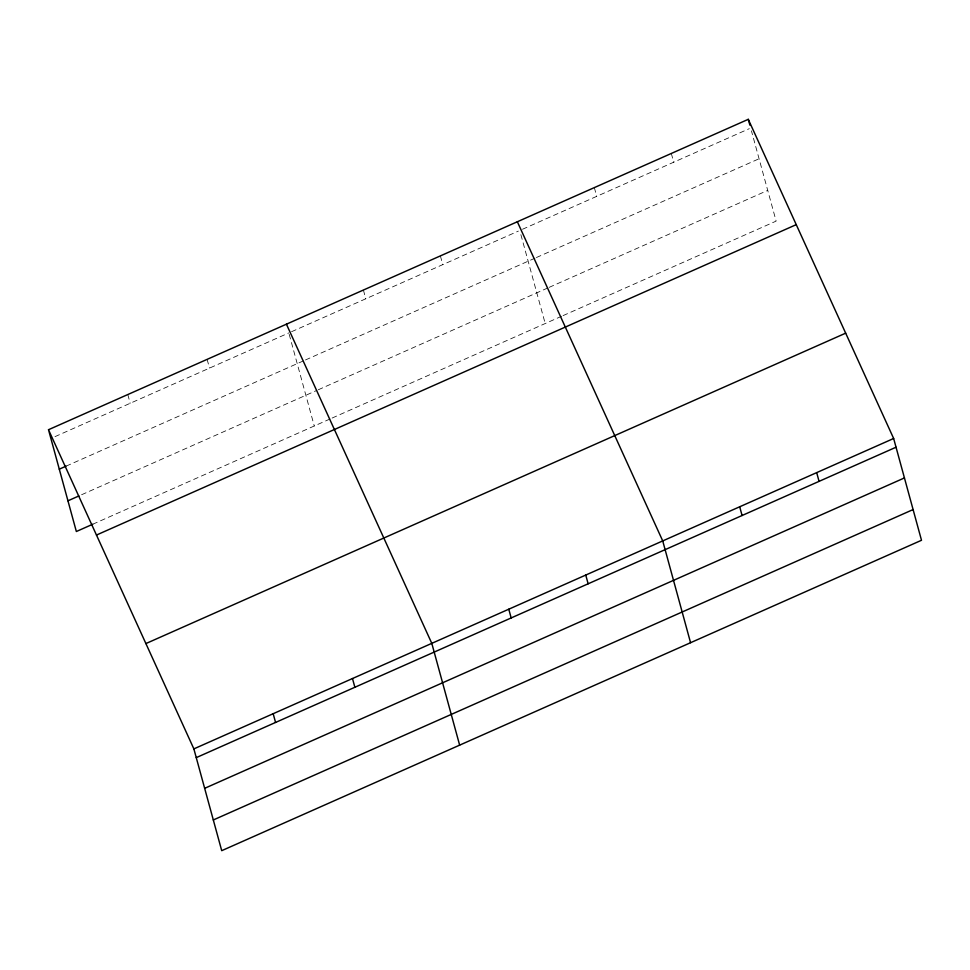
<?xml version="1.0" encoding="UTF-8"?>
<svg xmlns="http://www.w3.org/2000/svg" width="970" height="970" viewBox="0 0 970 970"><rect width="100%" height="100%" fill="white"/><g stroke="black" fill="none" stroke-linecap="round" stroke-linejoin="round"><path stroke-width="0.73" stroke-dasharray="4.85 3.64" d="M54.987 436.645L288.817 332.928M291.57 331.704L518.368 231.102M522.49 229.272L749.301 128.671M66.13 466.133L304.095 360.585M305.465 359.967L535.016 258.153M536.398 257.535L759.073 158.765M81.613 494.736L316.863 390.389M318.245 389.782L547.795 287.957M549.178 287.35L767.731 190.399M92.756 524.236L330.77 418.664M332.14 418.046L561.691 316.22M563.073 315.614L776.133 221.112L751.435 130.853M671.313 153.466L673.701 162.196M594.331 187.61L596.72 196.34M520.89 234.679L545.201 323.543M440.38 255.898L442.769 264.64M363.398 290.042L365.787 298.784M289.193 334.323L314.268 425.975M207.119 359.373L209.508 368.103M127.81 394.547L130.198 403.277"/><path stroke-width="1.45" d="M48.5 429.722L748.282 119.322L893.649 438.488L921.5 540.278L221.718 850.678L193.867 748.888L48.5 429.722L76.351 531.511L92.756 524.236M59.291 469.165L66.13 466.133M67.948 500.811L78.885 495.949M96.466 535.052L796.261 224.64M145.9 643.571L845.682 333.159M193.867 748.888L893.649 438.488M196.255 757.631L896.05 447.218M204.658 788.331L904.44 477.931M213.315 819.965L913.097 509.565M517.349 221.754L662.728 540.92L690.567 642.71M286.429 324.186L431.795 643.352L459.647 745.142M748.282 119.322L749.883 125.142M816.679 472.632L819.068 481.362M739.698 506.776L742.086 515.506M585.747 575.064L588.135 583.794M508.777 609.208L511.166 617.938M352.486 678.539L354.874 687.269M273.176 713.714L275.565 722.444"/></g></svg>
